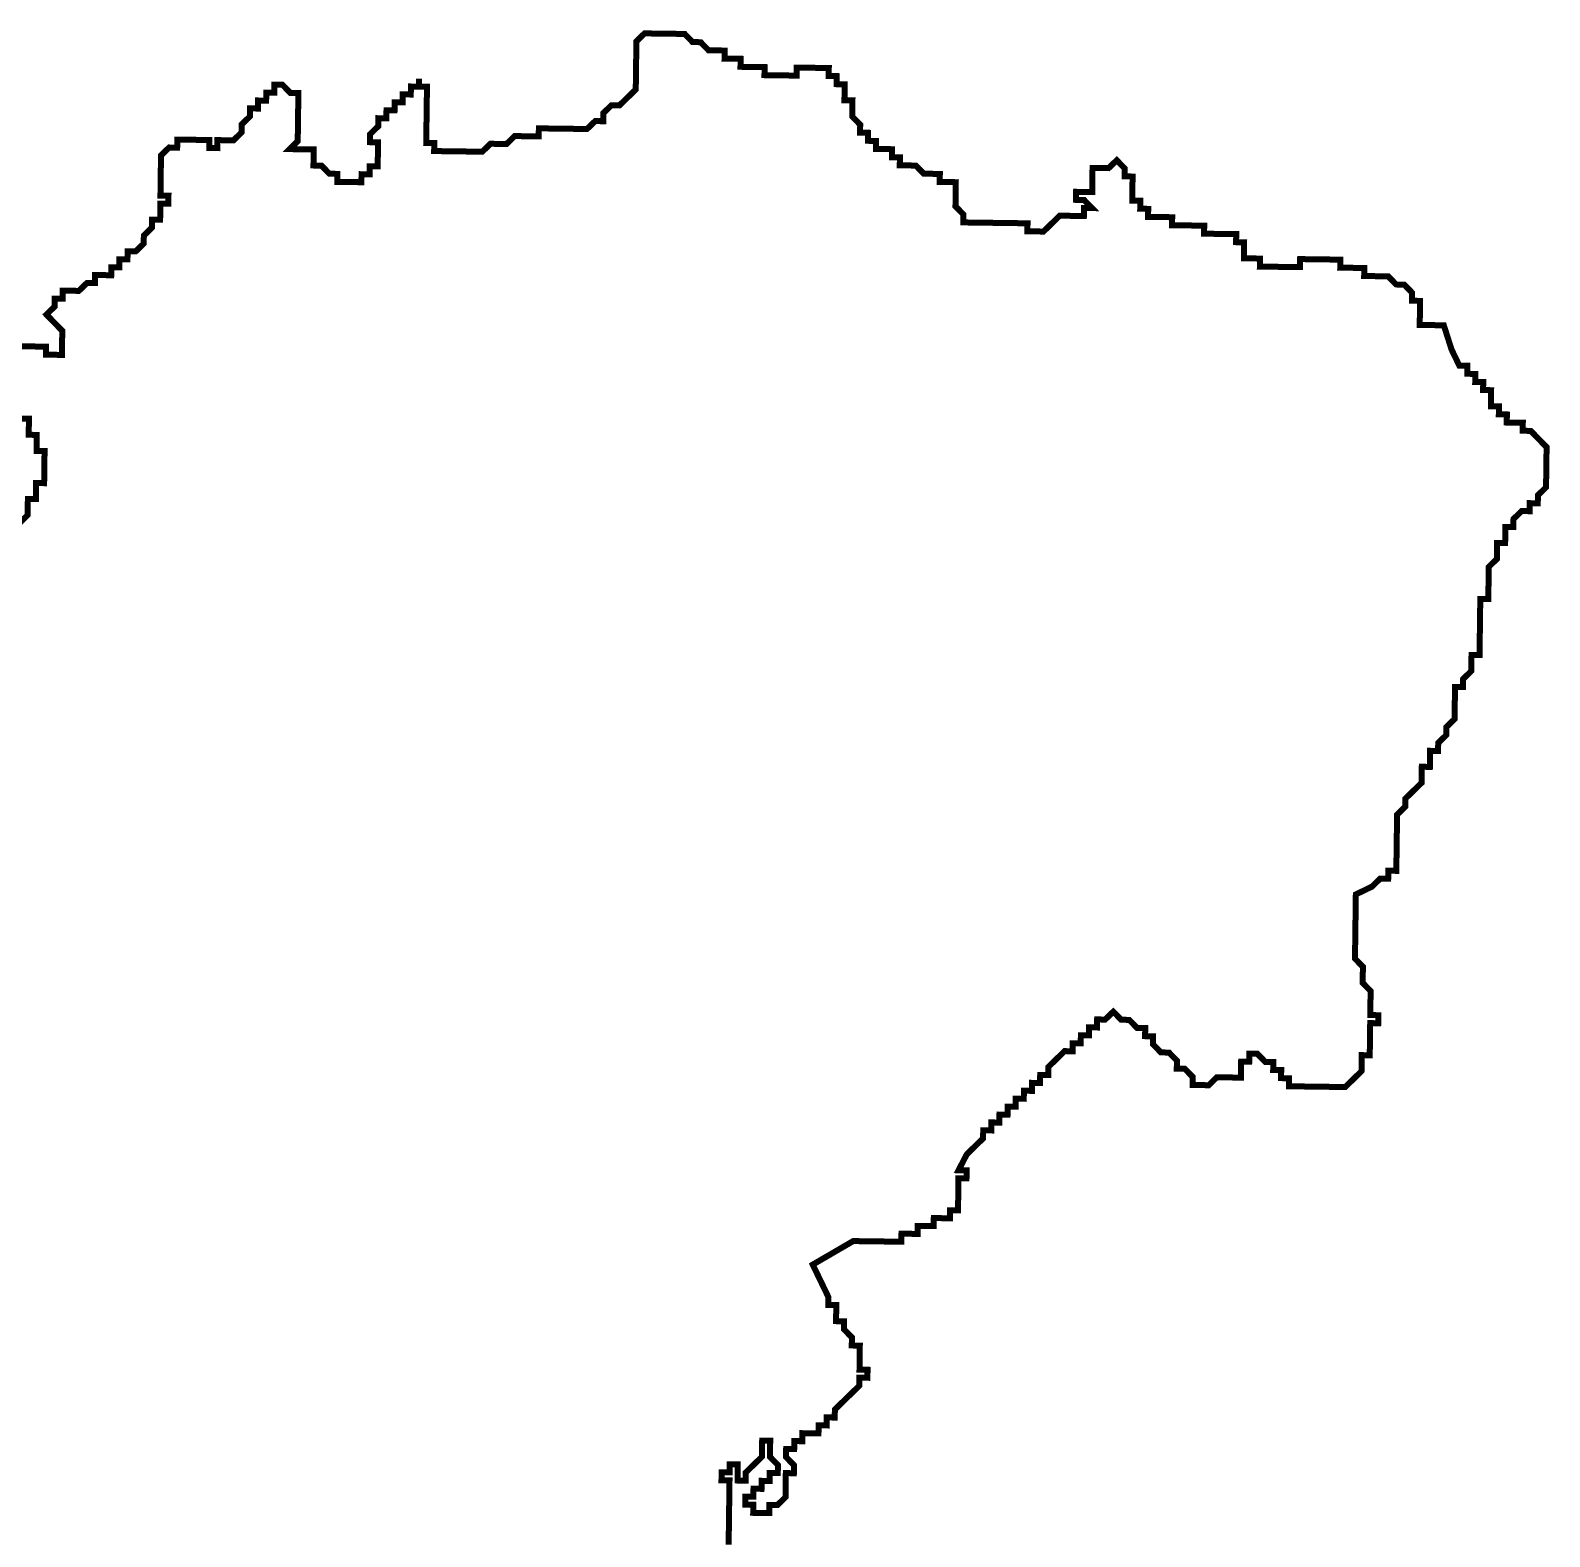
# Model space of a CAD drawing. Header units: metres. Extents: x 257673 to 289848, y 2129691 to 2228029.
# Drawn here: x 267337 to 268091, y 2169116 to 2169863 of the extents above; entities that cross this region are included whole.
import ezdxf

# ---------------------------------------------------------------- set-up
doc = ezdxf.new("R2010")
doc.units = ezdxf.units.M
doc.header["$MEASUREMENT"] = 0
doc.layers.add('HAZARDS LINE', color=1, linetype='Continuous')

msp = doc.modelspace()

# ---------------------------------------------------------------- linework, layer by layer
at = {"layer": 'HAZARDS LINE', "lineweight": 18}
for points in [[(267332.63, 2169706.42, 2.98, 2.98, 0), (267336.62, 2169706.37, 2.98, 2.98, 0), (267340.61, 2169706.32, 2.98, 2.98, 0), (267344.59, 2169706.26, 2.98, 2.98, 0), (267344.54, 2169702.27, 2.98, 2.98, 0), (267348.52, 2169702.22, 2.98, 2.98, 0), (267352.51, 2169702.17, 2.98, 2.98, 0), (267352.56, 2169706.15, 2.98, 2.98, 0), (267352.62, 2169710.14, 2.98, 2.98, 0), (267352.67, 2169714.13, 2.98, 2.98, 0), (267348.74, 2169718.17, 2.98, 2.98, 0), (267344.81, 2169722.21, 2.98, 2.98, 0), (267348.85, 2169726.14, 2.98, 2.98, 0), (267348.9, 2169730.13, 2.98, 2.98, 0), (267352.89, 2169730.08, 2.98, 2.98, 0), (267352.94, 2169734.06, 2.98, 2.98, 0), (267356.93, 2169734.01, 2.98, 2.98, 0), (267360.91, 2169733.95, 2.98, 2.98, 0), (267364.95, 2169737.89, 2.98, 2.98, 0), (267368.94, 2169737.83, 2.98, 2.98, 0), (267368.99, 2169741.82, 2.98, 2.98, 0), (267372.98, 2169741.77, 2.98, 2.98, 0), (267376.96, 2169741.71, 2.98, 2.98, 0), (267377.02, 2169745.7, 2.98, 2.98, 0), (267381, 2169745.65, 2.98, 2.98, 0), (267381.06, 2169749.63, 2.98, 2.98, 0), (267385.04, 2169749.58, 2.98, 2.98, 0), (267385.1, 2169753.57, 2.98, 2.98, 0), (267389.08, 2169753.51, 2.98, 2.98, 0), (267393.12, 2169757.45, 2.98, 2.98, 0), (267393.18, 2169761.43, 2.98, 2.98, 0), (267397.22, 2169765.37, 2.98, 2.98, 0), (267397.27, 2169769.35, 2.98, 2.98, 0), (267401.26, 2169769.3, 2.98, 2.98, 0), (267401.31, 2169773.29, 2.98, 2.98, 0), (267401.36, 2169777.27, 2.98, 2.98, 0), (267405.35, 2169777.22, 2.98, 2.98, 0), (267405.4, 2169781.21, 2.98, 2.98, 0), (267401.42, 2169781.26, 2.98, 2.98, 0), (267401.47, 2169785.25, 2.98, 2.98, 0), (267401.52, 2169789.23, 2.98, 2.98, 0), (267401.58, 2169793.22, 2.98, 2.98, 0), (267401.63, 2169797.21, 2.98, 2.98, 0), (267401.68, 2169801.19, 2.98, 2.98, 0), (267405.72, 2169805.13, 2.98, 2.98, 0), (267409.71, 2169805.07, 2.98, 2.98, 0), (267409.76, 2169809.06, 2.98, 2.98, 0), (267413.75, 2169809.01, 2.98, 2.98, 0), (267417.74, 2169808.95, 2.98, 2.98, 0), (267421.72, 2169808.9, 2.98, 2.98, 0), (267425.71, 2169808.85, 2.98, 2.98, 0), (267425.65, 2169804.86, 2.98, 2.98, 0), (267429.64, 2169804.81, 2.98, 2.98, 0), (267429.69, 2169808.79, 2.98, 2.98, 0), (267433.68, 2169808.74, 2.98, 2.98, 0), (267437.67, 2169808.69, 2.98, 2.98, 0), (267441.71, 2169812.62, 2.98, 2.98, 0), (267441.76, 2169816.61, 2.98, 2.98, 0), (267445.8, 2169820.54, 2.98, 2.98, 0), (267445.85, 2169824.53, 2.98, 2.98, 0), (267449.84, 2169824.47, 2.98, 2.98, 0), (267449.89, 2169828.46, 2.98, 2.98, 0), (267453.88, 2169828.4, 2.98, 2.98, 0), (267453.93, 2169832.39, 2.98, 2.98, 0), (267457.92, 2169832.34, 2.98, 2.98, 0), (267457.97, 2169836.32, 2.98, 2.98, 0), (267461.96, 2169836.27, 2.98, 2.98, 0), (267465.89, 2169832.23, 2.98, 2.98, 0), (267469.88, 2169832.18, 2.98, 2.98, 0), (267469.82, 2169828.19, 2.98, 2.98, 0), (267469.77, 2169824.2, 2.98, 2.98, 0), (267469.72, 2169820.22, 2.98, 2.98, 0), (267469.66, 2169816.23, 2.98, 2.98, 0), (267469.61, 2169812.24, 2.98, 2.98, 0), (267469.56, 2169808.26, 2.98, 2.98, 0), (267465.52, 2169804.32, 2.98, 2.98, 0), (267469.5, 2169804.27, 2.98, 2.98, 0), (267473.49, 2169804.22, 2.98, 2.98, 0), (267477.47, 2169804.16, 2.98, 2.98, 0), (267477.42, 2169800.18, 2.98, 2.98, 0), (267477.37, 2169796.19, 2.98, 2.98, 0), (267481.35, 2169796.14, 2.98, 2.98, 0), (267485.29, 2169792.09, 2.98, 2.98, 0), (267489.27, 2169792.04, 2.98, 2.98, 0), (267489.22, 2169788.05, 2.98, 2.98, 0), (267493.2, 2169788, 2.98, 2.98, 0), (267497.19, 2169787.95, 2.98, 2.98, 0), (267501.18, 2169787.89, 2.98, 2.98, 0), (267501.23, 2169791.88, 2.98, 2.98, 0), (267505.22, 2169791.83, 2.98, 2.98, 0), (267505.27, 2169795.81, 2.98, 2.98, 0), (267509.26, 2169795.76, 2.98, 2.98, 0), (267509.31, 2169799.75, 2.98, 2.98, 0), (267509.36, 2169803.73, 2.98, 2.98, 0), (267509.42, 2169807.72, 2.98, 2.98, 0), (267505.43, 2169807.77, 2.98, 2.98, 0), (267505.49, 2169811.76, 2.98, 2.98, 0), (267509.52, 2169815.69, 2.98, 2.98, 0), (267509.58, 2169819.68, 2.98, 2.98, 0), (267513.56, 2169819.63, 2.98, 2.98, 0), (267513.62, 2169823.61, 2.98, 2.98, 0), (267517.6, 2169823.56, 2.98, 2.98, 0), (267517.66, 2169827.55, 2.98, 2.98, 0), (267521.64, 2169827.49, 2.98, 2.98, 0), (267521.7, 2169831.48, 2.98, 2.98, 0), (267525.68, 2169831.43, 2.98, 2.98, 0), (267525.74, 2169835.41, 2.98, 2.98, 0), (267529.72, 2169835.36, 2.98, 2.98, 0), (267529.78, 2169839.35, 2.98, 2.98, 0), (267529.72, 2169835.36, 2.98, 2.98, 0), (267533.71, 2169835.31, 2.98, 2.98, 0), (267533.66, 2169831.32, 2.98, 2.98, 0), (267533.6, 2169827.33, 2.98, 2.98, 0), (267533.55, 2169823.35, 2.98, 2.98, 0), (267533.5, 2169819.36, 2.98, 2.98, 0), (267533.44, 2169815.37, 2.98, 2.98, 0), (267533.39, 2169811.39, 2.98, 2.98, 0), (267533.33, 2169807.4, 2.98, 2.98, 0), (267537.32, 2169807.35, 2.98, 2.98, 0), (267537.27, 2169803.36, 2.98, 2.98, 0), (267541.25, 2169803.3, 2.98, 2.98, 0), (267545.24, 2169803.25, 2.98, 2.98, 0), (267549.23, 2169803.2, 2.98, 2.98, 0), (267553.21, 2169803.14, 2.98, 2.98, 0), (267557.2, 2169803.09, 2.98, 2.98, 0), (267561.18, 2169803.04, 2.98, 2.98, 0), (267565.22, 2169806.97, 2.98, 2.98, 0), (267569.21, 2169806.92, 2.98, 2.98, 0), (267573.2, 2169806.86, 2.98, 2.98, 0), (267577.24, 2169810.8, 2.98, 2.98, 0), (267581.22, 2169810.74, 2.98, 2.98, 0), (267585.21, 2169810.69, 2.98, 2.98, 0), (267589.19, 2169810.64, 2.98, 2.98, 0), (267589.25, 2169814.62, 2.98, 2.98, 0), (267593.23, 2169814.57, 2.98, 2.98, 0), (267597.22, 2169814.51, 2.98, 2.98, 0), (267601.21, 2169814.46, 2.98, 2.98, 0), (267605.19, 2169814.41, 2.98, 2.98, 0), (267613.16, 2169814.3, 2.98, 2.98, 0), (267617.2, 2169818.23, 2.98, 2.98, 0), (267621.19, 2169818.18, 2.98, 2.98, 0), (267621.24, 2169822.17, 2.98, 2.98, 0), (267625.28, 2169826.1, 2.98, 2.98, 0), (267629.27, 2169826.05, 2.98, 2.98, 0), (267633.31, 2169829.98, 2.98, 2.98, 0), (267637.35, 2169833.91, 2.98, 2.98, 0), (267637.4, 2169837.9, 2.98, 2.98, 0), (267637.46, 2169841.89, 2.98, 2.98, 0), (267637.51, 2169845.87, 2.98, 2.98, 0), (267637.56, 2169849.86, 2.98, 2.98, 0), (267637.62, 2169853.85, 2.98, 2.98, 0), (267637.67, 2169857.83, 2.98, 2.98, 0), (267641.71, 2169861.77, 2.98, 2.98, 0), (267645.7, 2169861.71, 2.98, 2.98, 0), (267649.68, 2169861.66, 2.98, 2.98, 0), (267653.67, 2169861.61, 2.98, 2.98, 0), (267657.66, 2169861.55, 2.98, 2.98, 0), (267661.64, 2169861.5, 2.98, 2.98, 0), (267665.57, 2169857.46, 2.98, 2.98, 0), (267669.56, 2169857.4, 2.98, 2.98, 0), (267673.49, 2169853.36, 2.98, 2.98, 0), (267677.48, 2169853.31, 2.98, 2.98, 0), (267681.47, 2169853.26, 2.98, 2.98, 0), (267681.41, 2169849.27, 2.98, 2.98, 0), (267685.4, 2169849.22, 2.98, 2.98, 0), (267689.38, 2169849.16, 2.98, 2.98, 0), (267689.33, 2169845.18, 2.98, 2.98, 0), (267693.32, 2169845.12, 2.98, 2.98, 0), (267697.3, 2169845.07, 2.98, 2.98, 0), (267701.29, 2169845.02, 2.98, 2.98, 0), (267701.24, 2169841.03, 2.98, 2.98, 0), (267705.22, 2169840.97, 2.98, 2.98, 0), (267713.19, 2169840.87, 2.98, 2.98, 0), (267717.18, 2169840.81, 2.98, 2.98, 0), (267717.23, 2169844.8, 2.98, 2.98, 0), (267721.22, 2169844.75, 2.98, 2.98, 0), (267725.21, 2169844.69, 2.98, 2.98, 0), (267729.19, 2169844.64, 2.98, 2.98, 0), (267733.18, 2169844.59, 2.98, 2.98, 0), (267733.12, 2169840.6, 2.98, 2.98, 0), (267737.11, 2169840.55, 2.98, 2.98, 0), (267737.06, 2169836.56, 2.98, 2.98, 0), (267741.04, 2169836.51, 2.98, 2.98, 0), (267740.99, 2169832.52, 2.98, 2.98, 0), (267740.94, 2169828.53, 2.98, 2.98, 0), (267744.92, 2169828.48, 2.98, 2.98, 0), (267744.87, 2169824.49, 2.98, 2.98, 0), (267744.81, 2169820.5, 2.98, 2.98, 0), (267748.75, 2169816.46, 2.98, 2.98, 0), (267748.69, 2169812.48, 2.98, 2.98, 0), (267752.68, 2169812.42, 2.98, 2.98, 0), (267752.63, 2169808.44, 2.98, 2.98, 0), (267756.61, 2169808.38, 2.98, 2.98, 0), (267756.56, 2169804.4, 2.98, 2.98, 0), (267760.55, 2169804.34, 2.98, 2.98, 0), (267764.53, 2169804.29, 2.98, 2.98, 0), (267764.48, 2169800.3, 2.98, 2.98, 0), (267768.46, 2169800.25, 2.98, 2.98, 0), (267768.41, 2169796.26, 2.98, 2.98, 0), (267772.4, 2169796.21, 2.98, 2.98, 0), (267776.38, 2169796.16, 2.98, 2.98, 0), (267780.32, 2169792.11, 2.98, 2.98, 0), (267784.3, 2169792.06, 2.98, 2.98, 0), (267788.29, 2169792.01, 2.98, 2.98, 0), (267788.23, 2169788.02, 2.98, 2.98, 0), (267792.22, 2169787.97, 2.98, 2.98, 0), (267796.21, 2169787.91, 2.98, 2.98, 0), (267796.15, 2169783.93, 2.98, 2.98, 0), (267796.1, 2169779.94, 2.98, 2.98, 0), (267796.05, 2169775.95, 2.98, 2.98, 0), (267799.98, 2169771.91, 2.98, 2.98, 0), (267799.92, 2169767.93, 2.98, 2.98, 0), (267803.91, 2169767.87, 2.98, 2.98, 0), (267807.9, 2169767.82, 2.98, 2.98, 0), (267811.88, 2169767.77, 2.98, 2.98, 0), (267815.87, 2169767.71, 2.98, 2.98, 0), (267819.85, 2169767.66, 2.98, 2.98, 0), (267823.84, 2169767.6, 2.98, 2.98, 0), (267827.83, 2169767.55, 2.98, 2.98, 0), (267831.81, 2169767.5, 2.98, 2.98, 0), (267831.76, 2169763.51, 2.98, 2.98, 0), (267835.75, 2169763.46, 2.98, 2.98, 0), (267839.73, 2169763.4, 2.98, 2.98, 0), (267843.77, 2169767.34, 2.98, 2.98, 0), (267847.81, 2169771.27, 2.98, 2.98, 0), (267851.8, 2169771.22, 2.98, 2.98, 0), (267855.78, 2169771.16, 2.98, 2.98, 0), (267859.77, 2169771.11, 2.98, 2.98, 0), (267859.82, 2169775.1, 2.98, 2.98, 0), (267863.81, 2169775.04, 2.98, 2.98, 0), (267859.88, 2169779.08, 2.98, 2.98, 0), (267855.89, 2169779.14, 2.98, 2.98, 0), (267855.94, 2169783.12, 2.98, 2.98, 0), (267859.93, 2169783.07, 2.98, 2.98, 0), (267863.92, 2169783.02, 2.98, 2.98, 0), (267863.97, 2169787, 2.98, 2.98, 0), (267864.02, 2169790.99, 2.98, 2.98, 0), (267864.08, 2169794.98, 2.98, 2.98, 0), (267868.06, 2169794.92, 2.98, 2.98, 0), (267872.05, 2169794.87, 2.98, 2.98, 0), (267876.09, 2169798.8, 2.98, 2.98, 0), (267880.02, 2169794.76, 2.98, 2.98, 0), (267879.97, 2169790.77, 2.98, 2.98, 0), (267883.96, 2169790.72, 2.98, 2.98, 0), (267883.9, 2169786.73, 2.98, 2.98, 0), (267883.85, 2169782.75, 2.98, 2.98, 0), (267883.79, 2169778.76, 2.98, 2.98, 0), (267887.78, 2169778.71, 2.98, 2.98, 0), (267887.73, 2169774.72, 2.98, 2.98, 0), (267891.71, 2169774.67, 2.98, 2.98, 0), (267891.66, 2169770.68, 2.98, 2.98, 0), (267895.65, 2169770.63, 2.98, 2.98, 0), (267899.63, 2169770.57, 2.98, 2.98, 0), (267903.62, 2169770.52, 2.98, 2.98, 0), (267903.56, 2169766.53, 2.98, 2.98, 0), (267907.55, 2169766.48, 2.98, 2.98, 0), (267911.54, 2169766.43, 2.98, 2.98, 0), (267915.52, 2169766.37, 2.98, 2.98, 0), (267919.51, 2169766.32, 2.98, 2.98, 0), (267919.46, 2169762.33, 2.98, 2.98, 0), (267923.44, 2169762.28, 2.98, 2.98, 0), (267927.43, 2169762.22, 2.98, 2.98, 0), (267931.41, 2169762.17, 2.98, 2.98, 0), (267935.4, 2169762.12, 2.98, 2.98, 0), (267935.35, 2169758.13, 2.98, 2.98, 0), (267939.33, 2169758.08, 2.98, 2.98, 0), (267939.28, 2169754.09, 2.98, 2.98, 0), (267939.23, 2169750.1, 2.98, 2.98, 0), (267943.21, 2169750.05, 2.98, 2.98, 0), (267947.2, 2169750, 2.98, 2.98, 0), (267947.14, 2169746.01, 2.98, 2.98, 0), (267951.13, 2169745.96, 2.98, 2.98, 0), (267955.12, 2169745.9, 2.98, 2.98, 0), (267959.1, 2169745.85, 2.98, 2.98, 0), (267963.09, 2169745.79, 2.98, 2.98, 0), (267967.07, 2169745.74, 2.98, 2.98, 0), (267967.13, 2169749.73, 2.98, 2.98, 0), (267971.11, 2169749.67, 2.98, 2.98, 0), (267975.1, 2169749.62, 2.98, 2.98, 0), (267983.07, 2169749.51, 2.98, 2.98, 0), (267987.06, 2169749.46, 2.98, 2.98, 0), (267987.01, 2169745.47, 2.98, 2.98, 0), (267990.99, 2169745.42, 2.98, 2.98, 0), (267994.98, 2169745.37, 2.98, 2.98, 0), (267998.96, 2169745.31, 2.98, 2.98, 0), (267998.91, 2169741.33, 2.98, 2.98, 0), (268002.9, 2169741.27, 2.98, 2.98, 0), (268006.88, 2169741.22, 2.98, 2.98, 0), (268010.87, 2169741.16, 2.98, 2.98, 0), (268014.8, 2169737.12, 2.98, 2.98, 0), (268018.79, 2169737.07, 2.98, 2.98, 0), (268022.72, 2169733.03, 2.98, 2.98, 0), (268022.67, 2169729.04, 2.98, 2.98, 0), (268026.65, 2169728.99, 2.98, 2.98, 0), (268026.6, 2169725, 2.98, 2.98, 0), (268026.55, 2169721.02, 2.98, 2.98, 0), (268026.49, 2169717.03, 2.98, 2.98, 0), (268030.48, 2169716.98, 2.98, 2.98, 0), (268034.46, 2169716.92, 2.98, 2.98, 0), (268038.45, 2169716.87, 2.98, 2.98, 0), (268042.28, 2169704.85, 2.98, 2.98, 0), (268046.15, 2169696.83, 2.98, 2.98, 0), (268050.14, 2169696.77, 2.98, 2.98, 0), (268050.09, 2169692.79, 2.98, 2.98, 0), (268054.07, 2169692.73, 2.98, 2.98, 0), (268054.02, 2169688.75, 2.98, 2.98, 0), (268058.01, 2169688.69, 2.98, 2.98, 0), (268057.95, 2169684.71, 2.98, 2.98, 0), (268061.94, 2169684.65, 2.98, 2.98, 0), (268061.88, 2169680.67, 2.98, 2.98, 0), (268061.83, 2169676.68, 2.98, 2.98, 0), (268065.82, 2169676.63, 2.98, 2.98, 0), (268065.76, 2169672.64, 2.98, 2.98, 0), (268069.75, 2169672.59, 2.98, 2.98, 0), (268069.7, 2169668.6, 2.98, 2.98, 0), (268073.68, 2169668.54, 2.98, 2.98, 0), (268077.67, 2169668.49, 2.98, 2.98, 0), (268077.61, 2169664.5, 2.98, 2.98, 0), (268081.6, 2169664.45, 2.98, 2.98, 0), (268085.53, 2169660.41, 2.98, 2.98, 0), (268089.47, 2169656.37, 2.98, 2.98, 0), (268089.41, 2169652.38, 2.98, 2.98, 0), (268089.36, 2169648.4, 2.98, 2.98, 0), (268089.31, 2169644.41, 2.98, 2.98, 0), (268089.25, 2169640.42, 2.98, 2.98, 0), (268089.2, 2169636.44, 2.98, 2.98, 0), (268085.16, 2169632.5, 2.98, 2.98, 0), (268085.1, 2169628.52, 2.98, 2.98, 0), (268081.12, 2169628.57, 2.98, 2.98, 0), (268081.06, 2169624.58, 2.98, 2.98, 0), (268077.08, 2169624.64, 2.98, 2.98, 0), (268073.04, 2169620.7, 2.98, 2.98, 0), (268072.99, 2169616.72, 2.98, 2.98, 0), (268069, 2169616.77, 2.98, 2.98, 0), (268068.95, 2169612.78, 2.98, 2.98, 0), (268068.89, 2169608.8, 2.98, 2.98, 0), (268064.91, 2169608.85, 2.98, 2.98, 0), (268064.85, 2169604.86, 2.98, 2.98, 0), (268064.8, 2169600.88, 2.98, 2.98, 0), (268060.76, 2169596.94, 2.98, 2.98, 0), (268060.71, 2169592.96, 2.98, 2.98, 0), (268060.65, 2169588.97, 2.98, 2.98, 0), (268060.6, 2169584.98, 2.98, 2.98, 0), (268060.54, 2169581, 2.98, 2.98, 0), (268056.56, 2169581.05, 2.98, 2.98, 0), (268056.5, 2169577.06, 2.98, 2.98, 0), (268056.45, 2169573.08, 2.98, 2.98, 0), (268056.4, 2169569.09, 2.98, 2.98, 0), (268056.34, 2169565.1, 2.98, 2.98, 0), (268056.29, 2169561.12, 2.98, 2.98, 0), (268056.24, 2169557.13, 2.98, 2.98, 0), (268056.18, 2169553.14, 2.98, 2.98, 0), (268052.2, 2169553.2, 2.98, 2.98, 0), (268052.14, 2169549.21, 2.98, 2.98, 0), (268052.09, 2169545.22, 2.98, 2.98, 0), (268048.05, 2169541.29, 2.98, 2.98, 0), (268048, 2169537.3, 2.98, 2.98, 0), (268044.01, 2169537.36, 2.98, 2.98, 0), (268043.96, 2169533.37, 2.98, 2.98, 0), (268043.9, 2169529.38, 2.98, 2.98, 0), (268043.85, 2169525.4, 2.98, 2.98, 0), (268043.8, 2169521.41, 2.98, 2.98, 0), (268039.76, 2169517.48, 2.98, 2.98, 0), (268039.7, 2169513.49, 2.98, 2.98, 0), (268035.66, 2169509.56, 2.98, 2.98, 0), (268035.61, 2169505.57, 2.98, 2.98, 0), (268031.62, 2169505.62, 2.98, 2.98, 0), (268031.57, 2169501.64, 2.98, 2.98, 0), (268031.52, 2169497.65, 2.98, 2.98, 0), (268027.53, 2169497.7, 2.98, 2.98, 0), (268027.48, 2169493.72, 2.98, 2.98, 0), (268027.42, 2169489.73, 2.98, 2.98, 0), (268019.34, 2169481.86, 2.98, 2.98, 0), (268019.29, 2169477.88, 2.98, 2.98, 0), (268015.25, 2169473.94, 2.98, 2.98, 0), (268015.2, 2169469.96, 2.98, 2.98, 0), (268015.09, 2169461.98, 2.98, 2.98, 0), (268015.03, 2169458, 2.98, 2.98, 0), (268014.98, 2169454.01, 2.98, 2.98, 0), (268014.93, 2169450.02, 2.98, 2.98, 0), (268014.87, 2169446.04, 2.98, 2.98, 0), (268010.89, 2169446.09, 2.98, 2.98, 0), (268010.83, 2169442.1, 2.98, 2.98, 0), (268006.85, 2169442.16, 2.98, 2.98, 0), (268002.81, 2169438.22, 2.98, 2.98, 0), (267994.78, 2169434.34, 2.98, 2.98, 0), (267994.73, 2169430.36, 2.98, 2.98, 0), (267994.68, 2169426.37, 2.98, 2.98, 0), (267994.62, 2169422.38, 2.98, 2.98, 0), (267994.57, 2169418.4, 2.98, 2.98, 0), (267994.51, 2169414.41, 2.98, 2.98, 0), (267994.46, 2169410.42, 2.98, 2.98, 0), (267994.41, 2169406.44, 2.98, 2.98, 0), (267994.35, 2169402.45, 2.98, 2.98, 0), (267998.29, 2169398.41, 2.98, 2.98, 0), (267998.23, 2169394.42, 2.98, 2.98, 0), (267998.18, 2169390.43, 2.98, 2.98, 0), (268002.11, 2169386.39, 2.98, 2.98, 0), (268002.06, 2169382.41, 2.98, 2.98, 0), (268002, 2169378.42, 2.98, 2.98, 0), (268001.95, 2169374.43, 2.98, 2.98, 0), (268005.94, 2169374.38, 2.98, 2.98, 0), (268005.88, 2169370.39, 2.98, 2.98, 0), (268001.9, 2169370.45, 2.98, 2.98, 0), (268001.84, 2169366.46, 2.98, 2.98, 0), (268001.79, 2169362.47, 2.98, 2.98, 0), (268001.74, 2169358.49, 2.98, 2.98, 0), (268001.68, 2169354.5, 2.98, 2.98, 0), (267997.7, 2169354.55, 2.98, 2.98, 0), (267997.64, 2169350.57, 2.98, 2.98, 0), (267997.59, 2169346.58, 2.98, 2.98, 0), (267993.55, 2169342.65, 2.98, 2.98, 0), (267989.51, 2169338.71, 2.98, 2.98, 0), (267985.52, 2169338.77, 2.98, 2.98, 0), (267981.54, 2169338.82, 2.98, 2.98, 0), (267977.55, 2169338.87, 2.98, 2.98, 0), (267973.56, 2169338.93, 2.98, 2.98, 0), (267969.58, 2169338.98, 2.98, 2.98, 0), (267965.59, 2169339.04, 2.98, 2.98, 0), (267961.61, 2169339.09, 2.98, 2.98, 0), (267961.66, 2169343.08, 2.98, 2.98, 0), (267957.67, 2169343.13, 2.98, 2.98, 0), (267957.73, 2169347.12, 2.98, 2.98, 0), (267953.74, 2169347.17, 2.98, 2.98, 0), (267953.79, 2169351.16, 2.98, 2.98, 0), (267949.81, 2169351.21, 2.98, 2.98, 0), (267945.88, 2169355.25, 2.98, 2.98, 0), (267941.89, 2169355.3, 2.98, 2.98, 0), (267941.84, 2169351.32, 2.98, 2.98, 0), (267937.85, 2169351.37, 2.98, 2.98, 0), (267937.8, 2169347.38, 2.98, 2.98, 0), (267937.74, 2169343.4, 2.98, 2.98, 0), (267933.76, 2169343.45, 2.98, 2.98, 0), (267929.77, 2169343.5, 2.98, 2.98, 0), (267925.78, 2169343.56, 2.98, 2.98, 0), (267921.74, 2169339.62, 2.98, 2.98, 0), (267917.76, 2169339.68, 2.98, 2.98, 0), (267913.77, 2169339.73, 2.98, 2.98, 0), (267913.83, 2169343.72, 2.98, 2.98, 0), (267909.89, 2169347.76, 2.98, 2.98, 0), (267905.91, 2169347.81, 2.98, 2.98, 0), (267905.96, 2169351.8, 2.98, 2.98, 0), (267902.03, 2169355.84, 2.98, 2.98, 0), (267898.04, 2169355.89, 2.98, 2.98, 0), (267894.11, 2169359.93, 2.98, 2.98, 0), (267894.16, 2169363.92, 2.98, 2.98, 0), (267890.18, 2169363.97, 2.98, 2.98, 0), (267890.23, 2169367.96, 2.98, 2.98, 0), (267886.24, 2169368.01, 2.98, 2.98, 0), (267882.31, 2169372.06, 2.98, 2.98, 0), (267878.33, 2169372.11, 2.98, 2.98, 0), (267874.39, 2169376.15, 2.98, 2.98, 0), (267870.35, 2169372.22, 2.98, 2.98, 0), (267866.37, 2169372.27, 2.98, 2.98, 0), (267866.31, 2169368.28, 2.98, 2.98, 0), (267862.33, 2169368.34, 2.98, 2.98, 0), (267862.27, 2169364.35, 2.98, 2.98, 0), (267858.29, 2169364.4, 2.98, 2.98, 0), (267858.23, 2169360.42, 2.98, 2.98, 0), (267854.25, 2169360.47, 2.98, 2.98, 0), (267854.19, 2169356.48, 2.98, 2.98, 0), (267850.21, 2169356.54, 2.98, 2.98, 0), (267846.17, 2169352.6, 2.98, 2.98, 0), (267842.13, 2169348.67, 2.98, 2.98, 0), (267842.08, 2169344.68, 2.98, 2.98, 0), (267838.09, 2169344.74, 2.98, 2.98, 0), (267838.04, 2169340.75, 2.98, 2.98, 0), (267834.05, 2169340.8, 2.98, 2.98, 0), (267834, 2169336.82, 2.98, 2.98, 0), (267830.01, 2169336.87, 2.98, 2.98, 0), (267829.96, 2169332.88, 2.98, 2.98, 0), (267825.97, 2169332.94, 2.98, 2.98, 0), (267825.92, 2169328.95, 2.98, 2.98, 0), (267821.93, 2169329, 2.98, 2.98, 0), (267821.88, 2169325.02, 2.98, 2.98, 0), (267817.89, 2169325.07, 2.98, 2.98, 0), (267817.84, 2169321.08, 2.98, 2.98, 0), (267813.85, 2169321.14, 2.98, 2.98, 0), (267813.8, 2169317.15, 2.98, 2.98, 0), (267809.81, 2169317.21, 2.98, 2.98, 0), (267809.76, 2169313.22, 2.98, 2.98, 0), (267801.68, 2169305.35, 2.98, 2.98, 0), (267797.58, 2169297.43, 2.98, 2.98, 0), (267801.57, 2169297.38, 2.98, 2.98, 0), (267801.52, 2169293.39, 2.98, 2.98, 0), (267797.53, 2169293.45, 2.98, 2.98, 0), (267797.48, 2169289.46, 2.98, 2.98, 0), (267797.42, 2169285.47, 2.98, 2.98, 0), (267797.37, 2169281.48, 2.98, 2.98, 0), (267797.32, 2169277.5, 2.98, 2.98, 0), (267793.33, 2169277.55, 2.98, 2.98, 0), (267793.28, 2169273.56, 2.98, 2.98, 0), (267789.29, 2169273.62, 2.98, 2.98, 0), (267785.3, 2169273.67, 2.98, 2.98, 0), (267785.25, 2169269.69, 2.98, 2.98, 0), (267781.26, 2169269.74, 2.98, 2.98, 0), (267777.28, 2169269.79, 2.98, 2.98, 0), (267777.22, 2169265.81, 2.98, 2.98, 0), (267773.24, 2169265.86, 2.98, 2.98, 0), (267769.25, 2169265.91, 2.98, 2.98, 0), (267769.2, 2169261.93, 2.98, 2.98, 0), (267765.21, 2169261.98, 2.98, 2.98, 0), (267761.23, 2169262.03, 2.98, 2.98, 0), (267757.24, 2169262.09, 2.98, 2.98, 0), (267753.25, 2169262.14, 2.98, 2.98, 0), (267749.27, 2169262.19, 2.98, 2.98, 0), (267745.28, 2169262.25, 2.98, 2.98, 0), (267725.19, 2169250.56, 2.98, 2.98, 0), (267732.95, 2169234.5, 2.98, 2.98, 0), (267732.89, 2169230.51, 2.98, 2.98, 0), (267736.88, 2169230.46, 2.98, 2.98, 0), (267736.83, 2169226.47, 2.98, 2.98, 0), (267736.77, 2169222.49, 2.98, 2.98, 0), (267740.76, 2169222.43, 2.98, 2.98, 0), (267740.71, 2169218.45, 2.98, 2.98, 0), (267744.64, 2169214.41, 2.98, 2.98, 0), (267744.58, 2169210.42, 2.98, 2.98, 0), (267748.57, 2169210.37, 2.98, 2.98, 0), (267748.52, 2169206.38, 2.98, 2.98, 0), (267748.46, 2169202.39, 2.98, 2.98, 0), (267748.41, 2169198.41, 2.98, 2.98, 0), (267752.4, 2169198.35, 2.98, 2.98, 0), (267752.34, 2169194.37, 2.98, 2.98, 0), (267748.36, 2169194.42, 2.98, 2.98, 0), (267748.3, 2169190.43, 2.98, 2.98, 0), (267744.26, 2169186.5, 2.98, 2.98, 0), (267740.22, 2169182.57, 2.98, 2.98, 0), (267736.18, 2169178.63, 2.98, 2.98, 0), (267736.13, 2169174.65, 2.98, 2.98, 0), (267732.14, 2169174.7, 2.98, 2.98, 0), (267732.09, 2169170.71, 2.98, 2.98, 0), (267728.1, 2169170.77, 2.98, 2.98, 0), (267728.05, 2169166.78, 2.98, 2.98, 0), (267724.06, 2169166.83, 2.98, 2.98, 0), (267720.08, 2169166.89, 2.98, 2.98, 0), (267720.02, 2169162.9, 2.98, 2.98, 0), (267716.04, 2169162.95, 2.98, 2.98, 0), (267715.98, 2169158.97, 2.98, 2.98, 0), (267712, 2169159.02, 2.98, 2.98, 0), (267711.95, 2169155.03, 2.98, 2.98, 0), (267715.88, 2169150.99, 2.98, 2.98, 0), (267715.82, 2169147.01, 2.98, 2.98, 0), (267711.84, 2169147.06, 2.98, 2.98, 0), (267711.78, 2169143.07, 2.98, 2.98, 0), (267711.73, 2169139.09, 2.98, 2.98, 0), (267711.68, 2169135.1, 2.98, 2.98, 0), (267707.64, 2169131.17, 2.98, 2.98, 0), (267703.65, 2169131.22, 2.98, 2.98, 0), (267703.6, 2169127.23, 2.98, 2.98, 0), (267699.61, 2169127.29, 2.98, 2.98, 0), (267695.63, 2169127.34, 2.98, 2.98, 0), (267695.68, 2169131.33, 2.98, 2.98, 0), (267691.69, 2169131.38, 2.98, 2.98, 0), (267691.75, 2169135.37, 2.98, 2.98, 0), (267695.73, 2169135.31, 2.98, 2.98, 0), (267695.79, 2169139.3, 2.98, 2.98, 0), (267699.77, 2169139.25, 2.98, 2.98, 0), (267699.83, 2169143.23, 2.98, 2.98, 0), (267703.81, 2169143.18, 2.98, 2.98, 0), (267703.87, 2169147.17, 2.98, 2.98, 0), (267707.85, 2169147.11, 2.98, 2.98, 0), (267707.91, 2169151.1, 2.98, 2.98, 0), (267703.97, 2169155.14, 2.98, 2.98, 0), (267704.03, 2169159.13, 2.98, 2.98, 0), (267704.08, 2169163.11, 2.98, 2.98, 0), (267700.09, 2169163.17, 2.98, 2.98, 0), (267700.04, 2169159.18, 2.98, 2.98, 0), (267699.99, 2169155.19, 2.98, 2.98, 0), (267695.95, 2169151.26, 2.98, 2.98, 0), (267691.91, 2169147.33, 2.98, 2.98, 0), (267691.85, 2169143.34, 2.98, 2.98, 0), (267687.87, 2169143.39, 2.98, 2.98, 0), (267687.92, 2169147.38, 2.98, 2.98, 0), (267687.97, 2169151.37, 2.98, 2.98, 0), (267683.99, 2169151.42, 2.98, 2.98, 0), (267683.93, 2169147.43, 2.98, 2.98, 0), (267679.95, 2169147.49, 2.98, 2.98, 0), (267679.9, 2169143.5, 2.98, 2.98, 0), (267683.88, 2169143.45, 2.98, 2.98, 0), (267683.83, 2169139.46, 2.98, 2.98, 0), (267683.77, 2169135.47, 2.98, 2.98, 0), (267683.72, 2169131.49, 2.98, 2.98, 0), (267683.67, 2169127.5, 2.98, 2.98, 0), (267683.61, 2169123.51, 2.98, 2.98, 0), (267683.56, 2169119.53, 2.98, 2.98, 0), (267683.51, 2169115.54, 2.98, 2.98, 0), (267683.45, 2169111.55, 2.98, 2.98, 0)], [(267331.45, 2169618.71, 2.98, 2.98, 0), (267335.49, 2169622.65, 2.98, 2.98, 0), (267335.55, 2169626.63, 2.98, 2.98, 0), (267335.6, 2169630.62, 2.98, 2.98, 0), (267339.59, 2169630.57, 2.98, 2.98, 0), (267339.64, 2169634.55, 2.98, 2.98, 0), (267339.69, 2169638.54, 2.98, 2.98, 0), (267343.68, 2169638.49, 2.98, 2.98, 0), (267343.73, 2169642.47, 2.98, 2.98, 0), (267343.79, 2169646.46, 2.98, 2.98, 0), (267343.84, 2169650.45, 2.98, 2.98, 0), (267343.89, 2169654.43, 2.98, 2.98, 0), (267339.91, 2169654.49, 2.98, 2.98, 0), (267339.96, 2169658.47, 2.98, 2.98, 0), (267340.02, 2169662.46, 2.98, 2.98, 0), (267336.03, 2169662.51, 2.98, 2.98, 0), (267336.08, 2169666.5, 2.98, 2.98, 0), (267336.14, 2169670.49, 2.98, 2.98, 0), (267332.15, 2169670.54, 2.98, 2.98, 0)]]:
    msp.add_lwpolyline(points, format="xyseb", dxfattribs=at)

doc.saveas('drawing.dxf')
